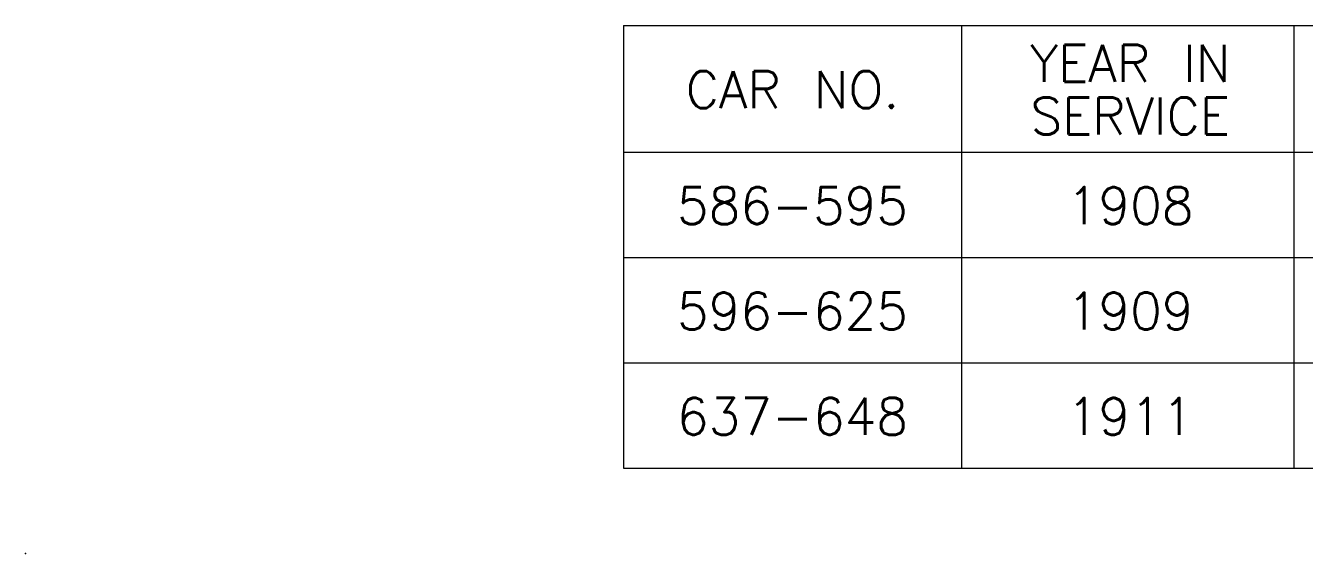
# Model space of a CAD drawing. Header units: inches. Extents: x 0 to 22, y 0 to 17.
# Drawn here: x 0 to 5.04, y 0 to 2.08 of the extents above; entities that cross this region are included whole.
import ezdxf
from ezdxf.enums import TextEntityAlignment as Align

# ---------------------------------------------------------------- set-up
doc = ezdxf.new("R2010")
doc.units = ezdxf.units.IN
doc.header["$LTSCALE"] = 100
doc.header["$MEASUREMENT"] = 0
doc.layers.add('2-FRAMEDOTS', color=7, linetype='Continuous', lineweight=0)
doc.layers.add('INFORMATIONBLOCK', color=7, linetype='Continuous', lineweight=0)
doc.styles.add('STANDARD0', font='TXT.SHX')

msp = doc.modelspace()

# ---------------------------------------------------------------- linework, layer by layer
at = {"layer": '2-FRAMEDOTS', "color": 7, "linetype": 'Continuous'}
msp.add_point((0, 0), dxfattribs=at)
at = {"layer": 'INFORMATIONBLOCK', "color": 7, "linetype": 'Continuous'}
for p, q in [((2.3576, 2.0832), (19.7464, 2.0832)), ((2.3576, 2.0832), (2.3576, 0.336)), ((3.6888, 2.08), (3.6888, 0.336)), ((4.9992, 2.08), (4.9992, 0.336)), ((2.3576, 1.584), (19.7464, 1.584)), ((2.3576, 1.168), (19.7464, 1.168)), ((2.3576, 0.752), (19.7464, 0.752)), ((2.3576, 0.336), (19.7464, 0.336))]:
    msp.add_line(p, q, dxfattribs=at)

# ---------------------------------------------------------------- texts
at = {"layer": 'INFORMATIONBLOCK', "color": 7, "linetype": 'Continuous', "style": 'STANDARD0'}
for s, p in [('YEAR IN', (4.3544, 1.9344)), ('CAR NO.', (3.0232, 1.8304)), ('SERVICE', (4.3544, 1.7264)), ('586-595', (3.0232, 1.3728)), ('1908', (4.3544, 1.3728)), ('596-625', (3.0232, 0.9568)), ('1909', (4.3544, 0.9568)), ('637-648', (3.0232, 0.5408)), ('1911', (4.3544, 0.5408))]:
    msp.add_text(s, height=0.1456, dxfattribs=at).set_placement(p, align=Align.MIDDLE_CENTER)

doc.saveas('drawing.dxf')
